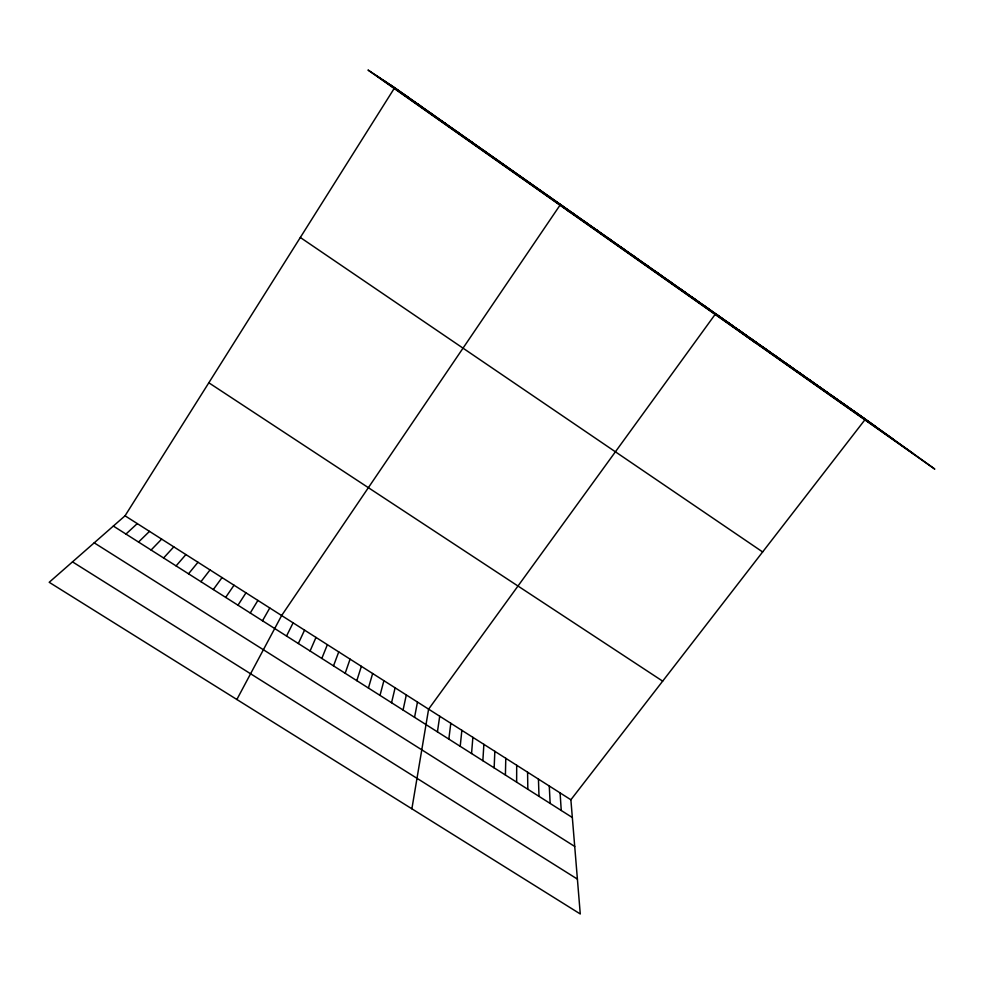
<?xml version="1.0" encoding="UTF-8"?>
<svg xmlns="http://www.w3.org/2000/svg" width="984" height="984" viewBox="0 0 984 984"><rect width="100%" height="100%" fill="white"/><g stroke="black" fill="none" stroke-linecap="round" stroke-linejoin="round"><path stroke-width="1.48" d="M516.637 782.145L516.698 765.269M505.407 775.023L505.788 758.307M494.152 767.877L494.841 751.346M482.861 760.706L483.87 744.359M471.557 753.523L472.873 737.348M460.217 746.327L461.853 730.325M448.839 739.107L450.795 723.289M437.437 731.862L439.713 716.229M411.878 808.799L428.606 709.156L715.626 313.736L755.872 343.108M414.559 717.324L417.474 702.059M403.071 710.03L406.306 694.95M391.546 702.724L395.113 687.828M379.996 695.393L383.895 680.682M368.422 688.037L372.653 673.511M356.811 680.67L361.374 666.328M345.175 673.277L350.07 659.132M333.514 665.861L338.742 651.912M321.817 658.431L327.377 644.68M310.083 650.99L315.987 637.423M298.324 643.524L304.56 630.141M286.529 636.033L293.109 622.86M236.861 699.489L281.633 615.541L560.486 204.475L569.133 211.634M262.494 620.769L269.776 607.989M250.256 612.995L257.894 600.424M865.379 419.184L570.88 799.771L580.265 913.964L49.2 582.294L125.042 515.801L394.658 87.711L368.016 70.036L934.8 469.097L865.379 419.184L394.658 87.711M237.98 605.197L245.975 592.823M225.668 597.386L234.02 585.222M213.319 589.539L222.04 577.583M200.945 581.679L210.023 569.933M188.534 573.795L197.981 562.258M176.087 565.898L185.902 554.57M163.602 557.977L173.799 546.858M151.093 550.019L161.659 539.121M138.535 542.061L149.482 531.372M125.952 534.066L137.28 523.599M496.748 159.752L497.437 160.084M483.611 150.515L484.718 151.13M470.45 141.241L471.963 142.151M457.24 131.942L459.184 133.135M72.496 561.864L577.399 879.106M94.206 542.836L574.717 846.461M443.993 122.619L446.355 124.107M125.042 515.801L570.88 799.771M113.345 526.059L572.331 817.519M430.709 113.258L433.489 115.042M417.388 103.874L420.586 105.965M208.817 382.776L662.663 681.149M404.018 94.464L407.647 96.85M300.329 237.488L762.637 551.95M390.611 85.03L876.018 426.835M383.944 80.602L893.497 439.393M376.306 75.534L913.373 453.686M854.038 411.201L864.358 418.618M831.283 395.174L840.926 402.124M842.685 403.206L852.661 410.377M808.405 379.061L817.36 385.531M819.856 387.13L829.155 393.834M773.854 354.732L781.776 360.464M785.404 362.862L793.67 368.84M796.917 370.98L805.527 377.192M750.657 338.398L757.877 343.637M762.268 346.577L769.845 352.063M739.009 330.193L745.884 335.187M727.336 321.977L733.855 326.725M703.892 305.471L709.685 309.702M692.121 297.18L697.558 301.166M680.313 288.865L685.381 292.592M668.48 280.526L673.191 284.007M656.611 272.174L660.953 275.385M644.717 263.798L648.677 266.75M632.786 255.385L636.377 258.079M620.818 246.959L624.028 249.395M608.813 238.509L611.654 240.674M596.784 230.035L599.244 231.941M584.717 221.548L586.796 223.171M572.614 213.024L574.324 214.389M547.94 195.656L548.863 196.456M560.093 792.907L561.249 810.484M549.281 786.019L550.142 803.424M538.445 779.119L538.998 796.351M527.584 772.194L527.83 789.254"/></g></svg>
